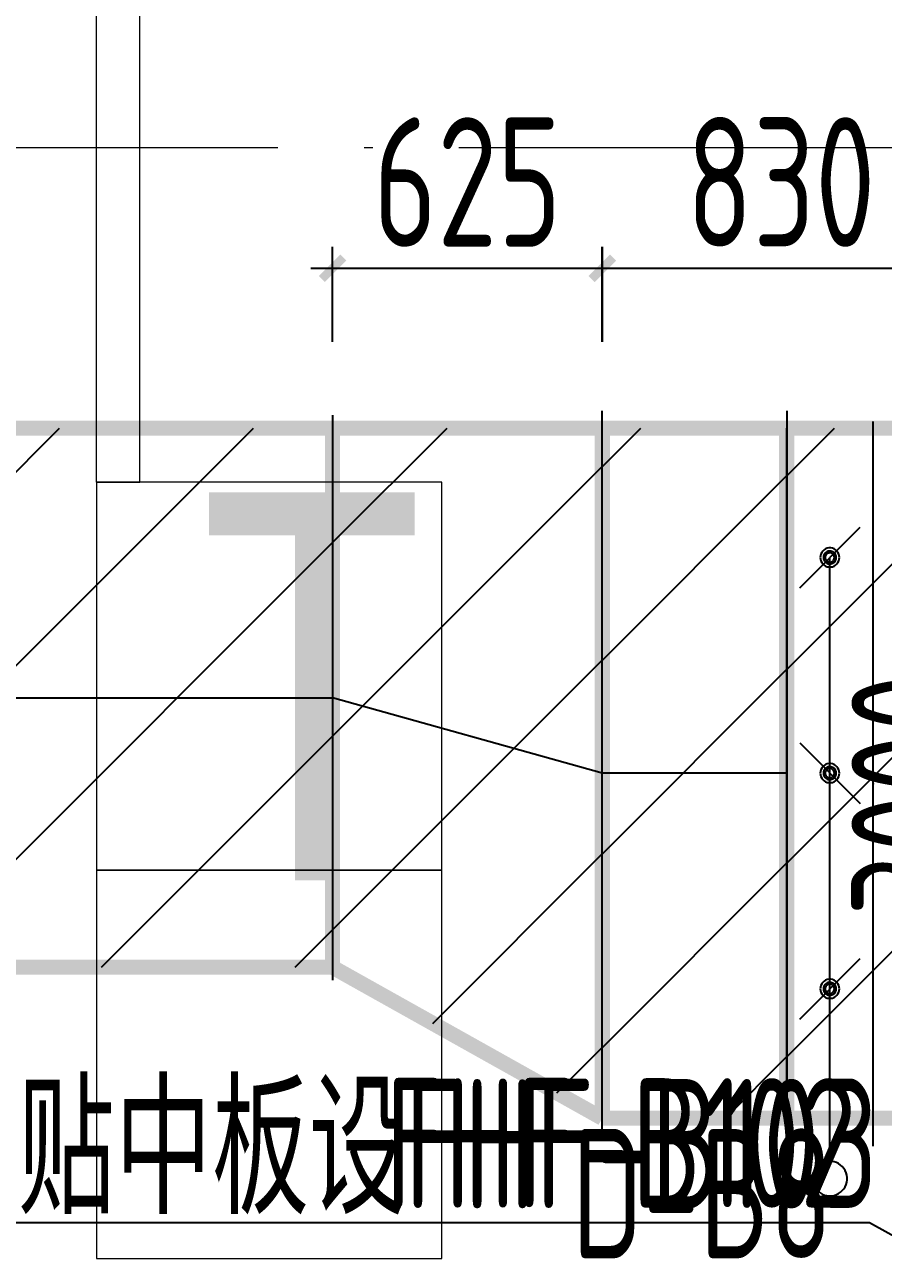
# Model space of a CAD drawing. Extents: x 4 to 13611208, y -605838 to 574722.
# Drawn here: x 13427631 to 13429621, y 192135 to 194995 of the extents above; entities that cross this region are included whole.
import ezdxf

# ---------------------------------------------------------------- set-up
doc = ezdxf.new("R2010")
doc.units = 0
doc.header["$LTSCALE"] = 1000
doc.header["$MEASUREMENT"] = 0
for name, pattern in [('CENTER2', [28.575, 19.05, -3.175, 3.175, -3.175]), ('DASH', [0.35, 0.25, -0.1]), ('DOTE', [2.42, 2, -0.2, 0.02, -0.2])]:
    doc.linetypes.add(name, pattern=pattern)
for name, color, linetype in [('DUCT-D-P中心线', 5, 'CENTER2'), ('DUCT-D-P标注', 7, 'Continuous'), ('DUCT-D-P法兰', 2, 'Continuous'), ('DUCT-D-P管', 6, 'Continuous'), ('DUCT-D-P管端线', 2, 'Continuous'), ('DUCT-D-P阀门', 7, 'Continuous'), ('DUCT-K-P标注', 7, 'Continuous'), ('DUCT-X-P标注', 7, 'Continuous')]:
    doc.layers.add(name, color=color, linetype=linetype)
doc.layers.add('建筑底图', color=8, linetype='Continuous', lineweight=13)
doc.styles.add('67', font='gbenor.shx', dxfattribs={"width": 0.7, "bigfont": 'hztxt.shx'})
doc.styles.add('C', font='HZTXT_E', dxfattribs={"width": 0.7, "bigfont": 'HZTXT'})
doc.styles.add('du', font='gbenor.shx', dxfattribs={"width": 0.8, "bigfont": 'hztxt.shx'})
doc.dimstyles.new('67', dxfattribs={"dimscale": 100, "dimtxt": 3, "dimasz": 0.5, "dimexe": 0.5, "dimexo": 2, "dimgap": 0.5, "dimtad": 2, "dimdec": 0, "dimrnd": 5, "dimzin": 0, "dimdsep": 46, "dimtxsty": 'du', "dimblk": 'ARCHTICK', "dimcen": 0, "dimdle": 0.5, "dimclrd": 256, "dimclre": 256, "dimclrt": 256, "dimazin": 0, "dimtfac": 1, "dimtdec": 0, "dimtix": 1, "dimtmove": 2, "dimatfit": 3, "dimfxl": 100, "dimtolj": 1, "dimtzin": 0, "dimlwd": -1, "dimlwe": -1, "dimarcsym": 0})

# ---------------------------------------------------------------- blocks, each defined once
blk = doc.blocks.new('fextfe')
at = {"layer": 'DUCT-X-P标注', "style": '67', "width": 0.75}
blk.add_attdef('FHF-A201', (1930390.6, -201817.9), '', height=300, dxfattribs=at)
blk = doc.blocks.new('_ArchTick')
at = {"color": 0, "linetype": 'ByBlock', "const_width": 0.4}
blk.add_lwpolyline([(-0.5, -0.5), (0.5, 0.5)], dxfattribs=at)
blk = doc.blocks.new('*D367')
at = {"layer": 'DUCT-K-P标注', "transparency": 16777216}
for p, q in [((13429897.2, 191660), (13429897.2, 194759.5)), ((13430097.4, 194709.5), (13429847.2, 194709.5)), ((13430097.4, 191710), (13429847.2, 191710))]:
    blk.add_line(p, q, dxfattribs=at)
at = {"layer": 'DUCT-K-P标注', "transparency": 16777216, "xscale": 50, "yscale": 50, "zscale": 50}
for p, rotation in [((13429897.2, 194709.5), 90), ((13429897.2, 191710), 270)]:
    blk.add_blockref('_ArchTick', p, dxfattribs=dict(at, rotation=rotation))
at = {"layer": 'DUCT-K-P标注', "transparency": 16777216, "insert": (13429697.2, 193209.7), "char_height": 300, "attachment_point": 5, "rotation": 90, "style": 'du'}
blk.add_mtext('\\A1;3000', dxfattribs=at)
blk = doc.blocks.new('*D988')
at = {"layer": 'DUCT-D-P标注', "transparency": 16777216}
for p, q in [((13428344.3, 194259.5), (13428344.3, 194480)), ((13428969.6, 194259.5), (13428969.6, 194480)), ((13428294.3, 194430), (13429019.6, 194430))]:
    blk.add_line(p, q, dxfattribs=at)
at = {"layer": 'DUCT-D-P标注', "transparency": 16777216, "xscale": 50, "yscale": 50, "zscale": 50, "rotation": 180}
blk.add_blockref('_ArchTick', (13428344.3, 194430), dxfattribs=at)
at = {"layer": 'DUCT-D-P标注', "transparency": 16777216, "xscale": 50, "yscale": 50, "zscale": 50}
blk.add_blockref('_ArchTick', (13428969.6, 194430), dxfattribs=at)
at = {"layer": 'DUCT-D-P标注', "transparency": 16777216, "insert": (13428657, 194630), "char_height": 300, "attachment_point": 5, "style": 'du'}
blk.add_mtext('\\A1;625', dxfattribs=at)
blk = doc.blocks.new('*D989')
at = {"layer": 'DUCT-D-P标注', "transparency": 16777216}
for p, q in [((13428969.7, 194259.5), (13428969.7, 194480)), ((13429797.7, 194259.5), (13429797.7, 194480)), ((13428919.7, 194430), (13429847.7, 194430))]:
    blk.add_line(p, q, dxfattribs=at)
at = {"layer": 'DUCT-D-P标注', "transparency": 16777216, "xscale": 50, "yscale": 50, "zscale": 50, "rotation": 180}
blk.add_blockref('_ArchTick', (13428969.7, 194430), dxfattribs=at)
at = {"layer": 'DUCT-D-P标注', "transparency": 16777216, "xscale": 50, "yscale": 50, "zscale": 50}
blk.add_blockref('_ArchTick', (13429797.7, 194430), dxfattribs=at)
at = {"layer": 'DUCT-D-P标注', "transparency": 16777216, "insert": (13429383.7, 194630), "char_height": 300, "attachment_point": 5, "style": 'du'}
blk.add_mtext('\\A1;830', dxfattribs=at)

msp = doc.modelspace()

# ---------------------------------------------------------------- hatches: boundary and pattern name
at = {"layer": 'DUCT-D-P管'}
h = msp.add_hatch(dxfattribs=at)
h.set_pattern_fill('ANSI31', color=8, scale=200)
h.set_pattern_definition([(45, (-405111.75, 0), (-224.506403, 224.506403), [])])
h.paths.add_polyline_path([(13402495, 196109.5), (13379047.4, 196109.5), (13379047.4, 195709.5), (13402495, 195709.5)])
h.paths.add_polyline_path([(13402495, 196509.5), (13379047.4, 196509.5), (13379047.4, 196109.5), (13402495, 196109.5)])
h.paths.add_polyline_path([(13399016.6, 193709.5), (13379047.4, 193709.5), (13379047.4, 193309.5), (13399016.6, 193309.5)])
h.paths.add_polyline_path([(13399016.6, 193309.5), (13379047.4, 193309.5), (13379047.4, 192909.5), (13399016.6, 192909.5)])
h.paths.add_polyline_path([(13399416.8, 193309.5), (13399016.8, 193309.5), (13399016.8, 192909.5), (13399416.8, 192809.5)])
h.paths.add_polyline_path([(13399416.8, 193809.5), (13399016.8, 193709.5), (13399016.8, 193309.5), (13399416.8, 193309.5)])
h.paths.add_polyline_path([(13422797.2, 193809.5), (13399417, 193809.5), (13399417, 193309.5), (13422797.2, 193309.5)])
h.paths.add_polyline_path([(13422797.2, 193309.5), (13399417, 193309.5), (13399417, 192809.5), (13422797.2, 192809.5)])
h.paths.add_polyline_path([(13402895.2, 196609.5), (13402495.2, 196509.5), (13402495.2, 196109.5), (13402895.2, 196109.5)])
h.paths.add_polyline_path([(13402895.2, 196109.5), (13402495.2, 196109.5), (13402495.2, 195709.5), (13402895.2, 195609.5)])
h.paths.add_polyline_path([(13422347.2, 196109.5), (13402895.4, 196109.5), (13402895.4, 195609.5), (13422347.2, 195609.5)])
h.paths.add_polyline_path([(13422347.2, 196609.5), (13402895.4, 196609.5), (13402895.4, 196109.5), (13422347.2, 196109.5)])
h.paths.add_polyline_path([(13423897.4, 196609.5), (13422347.4, 196609.5), (13422347.4, 196109.5), (13422397.4, 196109.5, -0.414214), (13423397.4, 195109.5), (13423397.4, 195059.5), (13423897.4, 195059.5)])
h.paths.add_polyline_path([(13422397.4, 196109.5), (13422347.4, 196109.5), (13422347.4, 195609.5), (13422397.4, 195609.5, -0.414214), (13422897.4, 195109.5), (13422897.4, 195059.5), (13423397.4, 195059.5), (13423397.4, 195109.5, 0.414214)], flags=17)
h.paths.add_polyline_path([(13423397.4, 195059.3), (13422897.4, 195059.3), (13422897.4, 194309.7), (13423397.4, 194309.7)])
h.paths.add_polyline_path([(13423897.4, 195059.3), (13423397.4, 195059.3), (13423397.4, 194309.7), (13423897.4, 194309.7)])
h.paths.add_polyline_path([(13424147.4, 194059.5), (13424097.4, 194059.5, -0.414214), (13423897.4, 194259.5), (13423897.4, 194309.5), (13423397.4, 194309.5), (13423397.4, 193434.5), (13424147.4, 193434.5)])
h.paths.add_polyline_path([(13423397.4, 194309.5), (13422897.4, 194309.5), (13422897.4, 194259.5, 0.096393), (13422984.9, 193809.5), (13422797.4, 193809.5), (13422797.4, 193309.5), (13423397.4, 193434.5)])
h.paths.add_polyline_path([(13424147.4, 193434.5), (13423397.4, 193434.5), (13422797.4, 193309.5), (13422797.4, 192809.5), (13424097.4, 192809.5), (13424147.4, 192809.5)])
h.paths.add_polyline_path([(13428344.3, 193434.5), (13424147.6, 193434.5), (13424147.6, 192809.5), (13428344.3, 192809.5)])
h.paths.add_polyline_path([(13428344.3, 194059.5), (13424147.6, 194059.5), (13424147.6, 193434.5), (13428344.3, 193434.5)])
h.paths.add_polyline_path([(13428969.5, 193259.5), (13428344.5, 193434.5), (13428344.5, 192809.5), (13428969.5, 192459.5)])
h.paths.add_polyline_path([(13428969.5, 194059.5), (13428344.5, 194059.5), (13428344.5, 193434.5), (13428969.5, 193259.5)])
h.paths.add_polyline_path([(13429396.9, 194059.5), (13428969.7, 194059.5), (13428969.7, 193259.5), (13429396.9, 193259.5)])
h.paths.add_polyline_path([(13429396.9, 193259.5), (13428969.7, 193259.5), (13428969.7, 192459.5), (13429396.9, 192459.5)])
h.paths.add_polyline_path([(13429597.1, 194059.5), (13429397.1, 194059.5), (13429397.1, 192459.5), (13429497.1, 192459.5), (13429497.1, 192737.5), (13429495, 192737.5), (13429491, 192738.2), (13429487.2, 192739.7), (13429483.7, 192741.8), (13429480.7, 192744.6), (13429478.2, 192747.9), (13429476.4, 192751.5), (13429475.3, 192755.4), (13429474.9, 192759.5), (13429475.3, 192763.6), (13429476.4, 192767.5), (13429478.2, 192771.2), (13429480.7, 192774.4), (13429483.7, 192777.2), (13429487.2, 192779.4), (13429491, 192780.8), (13429495, 192781.6), (13429497.1, 192781.6), (13429497.1, 193237.5), (13429495, 193237.5), (13429491, 193238.2), (13429487.2, 193239.7), (13429483.7, 193241.8), (13429480.7, 193244.6), (13429478.2, 193247.9), (13429476.4, 193251.5), (13429475.3, 193255.4), (13429474.9, 193259.5), (13429475.3, 193263.6), (13429476.4, 193267.5), (13429478.2, 193271.2), (13429481.3, 193275.3), (13429481.4, 193275.1), (13429483.7, 193277.2), (13429487.2, 193279.4), (13429491, 193280.8), (13429495, 193281.6), (13429497.1, 193281.6), (13429497.1, 193737.5), (13429495, 193737.5), (13429491, 193738.2), (13429487.2, 193739.7), (13429483.7, 193741.8), (13429480.7, 193744.6), (13429478.2, 193747.9), (13429476.4, 193751.5), (13429475.3, 193755.4), (13429474.9, 193759.5), (13429475.3, 193763.6), (13429476.4, 193767.5), (13429478.2, 193771.2), (13429480.7, 193774.4), (13429483.7, 193777.2), (13429487.2, 193779.4), (13429491, 193780.8), (13429495, 193781.6), (13429499.1, 193781.6), (13429503.1, 193780.8), (13429506.9, 193779.4), (13429510.4, 193777.2), (13429513.4, 193774.4), (13429515.9, 193771.2), (13429517.7, 193767.5), (13429518.8, 193763.6), (13429519.2, 193759.5), (13429518.8, 193755.4), (13429517.7, 193751.5), (13429515.9, 193747.9), (13429513.4, 193744.6), (13429510.4, 193741.8), (13429506.9, 193739.7), (13429503.1, 193738.2), (13429499.1, 193737.5), (13429497.1, 193737.5), (13429497.1, 193281.6), (13429499.1, 193281.6), (13429503.1, 193280.8), (13429506.9, 193279.4), (13429510.4, 193277.2), (13429513.4, 193274.4), (13429515.9, 193271.2), (13429517.7, 193267.5), (13429518.8, 193263.6), (13429519.2, 193259.5), (13429518.8, 193255.4), (13429517.7, 193251.5), (13429515.9, 193247.9), (13429512.8, 193243.8), (13429512.7, 193243.9), (13429510.4, 193241.8), (13429506.9, 193239.7), (13429503.1, 193238.2), (13429499.1, 193237.5), (13429497.1, 193237.5), (13429497.1, 192781.6), (13429499.1, 192781.6), (13429503.1, 192780.8), (13429506.9, 192779.4), (13429510.4, 192777.2), (13429513.4, 192774.4), (13429515.9, 192771.2), (13429517.7, 192767.5), (13429518.8, 192763.6), (13429519.2, 192759.5), (13429518.8, 192755.4), (13429517.7, 192751.5), (13429515.9, 192747.9), (13429513.4, 192744.6), (13429510.4, 192741.8), (13429506.9, 192739.7), (13429503.1, 192738.2), (13429499.1, 192737.5), (13429497.1, 192737.5), (13429497.1, 192459.5), (13429597.1, 192459.5)])
h.paths.add_polyline_path([(13429797.5, 194059.5), (13429597.5, 194059.5), (13429597.5, 192459.5), (13429797.5, 192459.5)])
h.paths.add_polyline_path([(13429687.5, 193279.3), (13429691.4, 193280.8), (13429695.4, 193281.6), (13429699.5, 193281.6), (13429703.5, 193280.8), (13429707.4, 193279.3), (13429707.4, 193279.3), (13429710.8, 193277.2), (13429713.8, 193274.4), (13429716.3, 193271.2), (13429718.1, 193267.5), (13429719.2, 193263.6), (13429719.6, 193259.5), (13429719.2, 193255.4), (13429718.1, 193251.5), (13429716.3, 193247.9), (13429713.8, 193244.6), (13429710.8, 193241.8), (13429707.4, 193239.7), (13429707.4, 193239.7), (13429703.5, 193238.2), (13429699.5, 193237.5), (13429695.4, 193237.5), (13429691.4, 193238.2), (13429687.6, 193239.7), (13429687.6, 193239.7), (13429684.1, 193241.8), (13429681.1, 193244.6), (13429678.6, 193247.9), (13429676.8, 193251.5), (13429675.7, 193255.4), (13429675.3, 193259.5), (13429675.7, 193263.6), (13429676.8, 193267.5), (13429678.6, 193271.2), (13429681.1, 193274.4), (13429684.1, 193277.2), (13429687.5, 193279.3)], flags=16)
h.paths.add_polyline_path([(13429696.8, 193274.5), (13429699.6, 193274.4), (13429702.4, 193273.7), (13429705, 193272.5), (13429707.3, 193270.9), (13429709.3, 193268.8), (13429710.8, 193266.4), (13429711.9, 193263.7), (13429712.4, 193260.9), (13429712.4, 193258.1), (13429711.9, 193255.3), (13429710.8, 193252.6), (13429709.3, 193250.2), (13429707.3, 193248.2), (13429705, 193246.5), (13429702.4, 193245.3), (13429699.6, 193244.7), (13429696.8, 193244.5), (13429693.9, 193244.9), (13429691.2, 193245.9), (13429688.8, 193247.3), (13429686.6, 193249.2), (13429684.8, 193251.4), (13429683.5, 193253.9), (13429682.7, 193256.7), (13429682.5, 193259.5), (13429682.7, 193262.4), (13429683.5, 193265.1), (13429684.8, 193267.6), (13429686.6, 193269.9), (13429688.8, 193271.7), (13429691.2, 193273.2), (13429693.9, 193274.1)], flags=0)
h.paths.add_polyline_path([(13429697, 193270.2), (13429699, 193270.1), (13429701, 193269.7), (13429702.8, 193268.8), (13429704.5, 193267.6), (13429705.9, 193266.2), (13429707, 193264.4), (13429707.8, 193262.5), (13429708.1, 193260.5), (13429708.1, 193258.5), (13429707.8, 193256.5), (13429707, 193254.6), (13429705.9, 193252.9), (13429704.5, 193251.4), (13429702.8, 193250.2), (13429701, 193249.4), (13429699, 193248.9), (13429697, 193248.8), (13429694.9, 193249.1), (13429693, 193249.8), (13429691.2, 193250.8), (13429689.7, 193252.1), (13429688.4, 193253.7), (13429687.5, 193255.5), (13429686.9, 193257.5), (13429686.7, 193259.5), (13429686.9, 193261.5), (13429687.5, 193263.5), (13429688.4, 193265.3), (13429689.7, 193266.9), (13429691.2, 193268.3), (13429693, 193269.3), (13429694.9, 193269.9)], flags=0)
h.paths.add_polyline_path([(13432913.3, 194059.5), (13429797.7, 194059.5), (13429797.7, 193259.5), (13432913.3, 193259.5)])
h.paths.add_polyline_path([(13432913.3, 193259.5), (13429797.7, 193259.5), (13429797.7, 192459.5), (13432913.3, 192459.5)])
h.paths.add_polyline_path([(13434723.5, 194059.5), (13432913.5, 194059.5), (13432913.5, 193259.5), (13432963.5, 193259.5, -0.174426), (13433575.2, 193039.5, -0.157584), (13433703.5, 192911.2, -0.174426), (13433923.5, 192299.5), (13433923.5, 192249.5), (13434723.5, 192249.5)])
h.paths.add_polyline_path([(13432963.5, 193259.5), (13432913.5, 193259.5), (13432913.5, 192459.5), (13432963.5, 192459.5, -0.414214), (13433123.5, 192299.5), (13433123.5, 192249.5), (13433923.5, 192249.5), (13433923.5, 192299.5, 0.414214)], flags=17)
h.paths.add_polyline_path([(13433923.5, 192249.3), (13433123.5, 192249.3), (13433123.5, 190989.9), (13433923.5, 190989.9)])
h.paths.add_polyline_path([(13434723.5, 192249.3), (13433923.5, 192249.3), (13433923.5, 190989.9), (13434723.5, 190989.9)])
h.paths.add_polyline_path([(13433923.5, 190989.7), (13433123.5, 190989.7), (13433123.5, 190939.7), (13433123.5, 188439.7), (13433923.5, 188439.7), (13433923.5, 189339.7)])
h.paths.add_polyline_path([(13434723.5, 190939.7), (13434723.5, 190989.7), (13433923.5, 190989.7), (13433923.5, 189339.7), (13435573.5, 189339.7), (13435573.5, 190139.7), (13435523.5, 190139.7, -0.414214)])
h.paths.add_polyline_path([(13435573.5, 189339.7), (13433923.5, 189339.7), (13433923.5, 188439.7), (13434723.5, 188439.7), (13434723.5, 188676.9, 0.085164), (13435523.5, 188539.7), (13435573.5, 188539.7)])
h.paths.add_polyline_path([(13434723.5, 188439.5), (13433923.5, 188439.5), (13433923.5, 188210.1), (13434723.5, 188210.1)])
h.paths.add_polyline_path([(13434723.5, 188159.9), (13434723.5, 188209.9), (13433923.5, 188209.9), (13433923.5, 188159.9, 0.414214), (13435523.5, 186559.9), (13435573.5, 186559.9), (13435573.5, 187359.9), (13435523.5, 187359.9, -0.414214)], flags=17)
h.paths.add_polyline_path([(13433923.5, 188159.9), (13433923.5, 188209.9), (13433123.5, 188209.9), (13433123.5, 185759.9), (13435573.5, 185759.9), (13435573.5, 186559.9), (13435523.5, 186559.9, -0.164991), (13434550.1, 186890.1, -0.113486), (13434253.7, 187186.4, -0.164991)])
h.paths.add_polyline_path([(13433923.5, 188439.5), (13433123.5, 188439.5), (13433123.5, 188210.1), (13433923.5, 188210.1)])
h.paths.add_polyline_path([(13436822.6, 187359.9), (13435573.7, 187359.9), (13435573.7, 186559.9), (13436822.6, 186559.9)])
h.paths.add_polyline_path([(13436822.6, 186559.9), (13435573.7, 186559.9), (13435573.7, 185759.9), (13436822.6, 185759.9)])
h.paths.add_polyline_path([(13437022.8, 187359.9), (13436822.8, 187359.9), (13436822.8, 185759.9), (13437022.8, 185759.9)])
h.paths.add_polyline_path([(13436926.9, 186537.8), (13436918.7, 186537.8), (13436911, 186540.8), (13436904.9, 186546.4), (13436901.2, 186553.7), (13436900.5, 186562), (13436902.7, 186569.9), (13436907.7, 186576.5), (13436912.9, 186579.7), (13436912.9, 186579.7), (13436918.7, 186581.9), (13436926.9, 186581.9), (13436934.6, 186579), (13436940.7, 186573.4), (13436944.4, 186566), (13436945.2, 186557.8), (13436942.9, 186549.9), (13436937.9, 186543.3), (13436932.7, 186540.1), (13436932.7, 186540.1)], flags=16)
h.paths.add_polyline_path([(13436929.5, 186573.3), (13436929.6, 186573.4), (13436929.1, 186573.5)], flags=0)
h.paths.add_polyline_path([(13436920.7, 186574.7), (13436917.9, 186574.1), (13436915.3, 186572.9), (13436913, 186571.2), (13436911, 186569.2), (13436909.5, 186566.8), (13436908.4, 186564.1), (13436907.9, 186561.3), (13436907.9, 186558.5), (13436908.4, 186555.7), (13436909.5, 186553), (13436911, 186550.6), (13436913, 186548.5), (13436915.3, 186546.9), (13436917.9, 186545.7), (13436920.7, 186545), (13436923.5, 186544.9), (13436926.4, 186545.3), (13436929.1, 186546.2), (13436931.5, 186547.7), (13436933.7, 186549.5), (13436935.4, 186551.8), (13436936.7, 186554.3), (13436937.6, 186557), (13436937.8, 186559.9), (13436937.6, 186562.7), (13436936.7, 186565.5), (13436934.8, 186569.3), (13436933.7, 186570.2), (13436936.3, 186566.9), (13436938, 186561.3), (13436937.4, 186555.6), (13436934.8, 186550.5), (13436930.4, 186546.7), (13436925, 186544.8), (13436919.2, 186545.1), (13436914, 186547.5), (13436910, 186551.7), (13436907.9, 186557), (13436907.9, 186562.8), (13436910, 186568.1), (13436914, 186572.3), (13436919.2, 186574.7)], flags=0)
h.paths.add_polyline_path([(13436930.9, 186567.6), (13436933.8, 186562), (13436933.2, 186555.7), (13436929.3, 186550.8), (13436923.3, 186548.8), (13436917.3, 186550.2), (13436912.9, 186554.8), (13436911.7, 186560.9), (13436914.1, 186566.8), (13436919.2, 186570.4), (13436925.4, 186570.7)], flags=0)
h.paths.add_polyline_path([(13436921.2, 186570.9), (13436915.5, 186568.3), (13436912.1, 186563), (13436912.1, 186556.7), (13436915.5, 186551.5), (13436921.2, 186548.9), (13436927.4, 186549.8), (13436932.2, 186553.9), (13436934, 186559.9), (13436932.2, 186565.9), (13436927.4, 186570)], flags=0)
h.paths.add_polyline_path([(13437922.4, 187359.9), (13437023, 187359.9), (13437023, 186559.9), (13437922.4, 186559.9)])
h.paths.add_polyline_path([(13437922.4, 186559.9), (13437023, 186559.9), (13437023, 185759.9), (13437922.4, 185759.9)])
h.paths.add_polyline_path([(13437922.6, 187359.9), (13437922.6, 186559.9), (13439122.6, 186559.9)])
h.paths.add_polyline_path([(13439122.6, 186559.9), (13437922.6, 186559.9), (13437922.6, 185759.9)])
h.paths.add_polyline_path([(13439122.6, 187259.9), (13437922.6, 187359.9), (13439122.6, 186559.9)], flags=17)
h.paths.add_polyline_path([(13439122.6, 186559.9), (13437922.6, 185759.9), (13439122.6, 185859.9)])
h.paths.add_polyline_path([(13439322.8, 187259.9), (13439122.8, 187259.9), (13439122.8, 185859.9), (13439322.8, 185859.9)])
h.paths.add_polyline_path([(13439228.6, 186815.2), (13439263.2, 186745.2), (13439233.8, 186566.7), (13439268.4, 186496.7), (13439238.4, 186314.5), (13439203.7, 186384.5), (13439233.8, 186566.7), (13439199.2, 186636.7)], flags=16)
h.paths.add_polyline_path([(13440723.2, 187259.9), (13440523.2, 187259.9), (13440523.2, 185859.9), (13440723.2, 185859.9)])
h.paths.add_polyline_path([(13440629, 186815.2), (13440663.6, 186745.2), (13440634.2, 186566.7), (13440668.8, 186496.7), (13440638.8, 186314.5), (13440604.1, 186384.5), (13440634.2, 186566.7), (13440599.6, 186636.7)], flags=16)
h.paths.add_polyline_path([(13441923.4, 187359.9), (13440723.4, 187259.9), (13440723.4, 186559.9)])
h.paths.add_polyline_path([(13441923.4, 187359.9), (13440723.4, 186559.9), (13441923.4, 186559.9)])
h.paths.add_polyline_path([(13441923.4, 186559.9), (13440723.4, 186559.9), (13441923.4, 185759.9)])
h.paths.add_polyline_path([(13440723.4, 186559.9), (13440723.4, 185859.9), (13441923.4, 185759.9)], flags=17)
h.paths.add_polyline_path([(13443521.8, 186559.9), (13441923.6, 186559.9), (13441923.6, 185759.9), (13443521.8, 185759.9)])
h.paths.add_polyline_path([(13443521.8, 187359.9), (13441923.6, 187359.9), (13441923.6, 186559.9), (13443521.8, 186559.9)])
h.paths.add_polyline_path([(13443622, 187037.8), (13443619.9, 187037.8), (13443615.9, 187038.6), (13443612.1, 187040), (13443605.9, 187043.9), (13443606.2, 187044.1), (13443603.1, 187048.2), (13443601.3, 187051.9), (13443600.2, 187055.8), (13443599.8, 187059.9), (13443600.2, 187064), (13443601.3, 187067.9), (13443603.1, 187071.5), (13443605.6, 187074.8), (13443608.6, 187077.6), (13443612.1, 187079.7), (13443615.9, 187081.2), (13443622, 187082.3), (13443622, 187359.9), (13443522, 187359.9), (13443522, 185759.9), (13443722, 185759.9), (13443722, 187359.9), (13443622, 187359.9), (13443622, 187081.9), (13443624, 187081.9), (13443628, 187081.2), (13443631.8, 187079.7), (13443638, 187075.9), (13443637.7, 187075.6), (13443640.8, 187071.5), (13443642.6, 187067.9), (13443643.7, 187064), (13443644.1, 187059.9), (13443643.7, 187055.8), (13443642.6, 187051.9), (13443640.8, 187048.2), (13443638.3, 187045), (13443635.3, 187042.2), (13443631.8, 187040), (13443628, 187038.6), (13443622, 187037.4), (13443622, 186581.9), (13443624, 186581.9), (13443628, 186581.2), (13443631.8, 186579.7), (13443635.3, 186577.6), (13443638.3, 186574.8), (13443640.8, 186571.5), (13443642.6, 186567.9), (13443643.7, 186564), (13443644.1, 186559.9), (13443643.7, 186555.8), (13443642.6, 186551.9), (13443640.8, 186548.2), (13443637.7, 186544.1), (13443637.6, 186544.3), (13443635.3, 186542.2), (13443631.8, 186540), (13443628, 186538.6), (13443622, 186537.4), (13443622, 186081.9), (13443624, 186081.9), (13443628, 186081.2), (13443631.8, 186079.7), (13443638, 186075.9), (13443637.7, 186075.6), (13443640.8, 186071.5), (13443642.6, 186067.9), (13443643.7, 186064), (13443644.1, 186059.9), (13443643.7, 186055.8), (13443642.6, 186051.9), (13443640.8, 186048.2), (13443638.3, 186045), (13443635.3, 186042.2), (13443631.8, 186040), (13443628, 186038.6), (13443624, 186037.8), (13443619.9, 186037.8), (13443615.9, 186038.6), (13443612.1, 186040), (13443605.9, 186043.9), (13443606.2, 186044.1), (13443603.1, 186048.2), (13443601.3, 186051.9), (13443600.2, 186055.8), (13443599.8, 186059.9), (13443600.2, 186064), (13443601.3, 186067.9), (13443603.1, 186071.5), (13443605.6, 186074.8), (13443608.6, 186077.6), (13443612.1, 186079.7), (13443615.9, 186081.2), (13443622, 186082.3), (13443622, 186537.8), (13443619.9, 186537.8), (13443615.9, 186538.6), (13443612.1, 186540), (13443608.6, 186542.2), (13443605.6, 186545), (13443603.1, 186548.2), (13443601.3, 186551.9), (13443600.2, 186555.8), (13443599.8, 186559.9), (13443600.2, 186564), (13443601.3, 186567.9), (13443603.1, 186571.5), (13443606.2, 186575.6), (13443606.3, 186575.5), (13443608.6, 186577.6), (13443612.1, 186579.7), (13443615.9, 186581.2), (13443622, 186582.3)])
h.paths.add_polyline_path([(13443922.2, 187359.9), (13443722.2, 187359.9), (13443722.2, 185759.9), (13443922.2, 185759.9)])
h.paths.add_polyline_path([(13443832.1, 186579.7), (13443835.5, 186577.6), (13443838.5, 186574.8), (13443841, 186571.5), (13443842.8, 186567.9), (13443843.9, 186564), (13443844.3, 186559.9), (13443843.9, 186555.8), (13443842.8, 186551.9), (13443841, 186548.2), (13443838.5, 186545), (13443835.5, 186542.2), (13443832.1, 186540.1), (13443832.1, 186540.1), (13443828.2, 186538.6), (13443824.2, 186537.8), (13443820.1, 186537.8), (13443816.1, 186538.6), (13443812.3, 186540.1), (13443812.3, 186540.1), (13443808.8, 186542.2), (13443805.8, 186545), (13443803.3, 186548.2), (13443801.5, 186551.9), (13443800.4, 186555.8), (13443800, 186559.9), (13443800.4, 186564), (13443801.5, 186567.9), (13443803.3, 186571.5), (13443805.8, 186574.8), (13443808.8, 186577.6), (13443812.2, 186579.7), (13443812.2, 186579.7), (13443816.1, 186581.2), (13443820.1, 186581.9), (13443824.2, 186581.9), (13443828.2, 186581.2), (13443832.1, 186579.7)], flags=16)
h.paths.add_polyline_path([(13443829.8, 186573.1), (13443834.1, 186569.3), (13443836.8, 186564.2), (13443837.3, 186558.4), (13443835.7, 186552.9), (13443832.1, 186548.4), (13443827.1, 186545.5), (13443821.4, 186544.7), (13443815.8, 186546), (13443811.2, 186549.4), (13443808, 186554.2), (13443807, 186559.9), (13443808, 186565.5), (13443811.2, 186570.4), (13443815.8, 186573.7), (13443821.4, 186575.1), (13443827.1, 186574.3), (13443832.1, 186571.4), (13443835.7, 186566.9), (13443837.3, 186561.3), (13443836.8, 186555.6), (13443834.1, 186550.5), (13443829.8, 186546.7), (13443824.3, 186544.8), (13443818.6, 186545.1), (13443813.3, 186547.5), (13443809.4, 186551.7), (13443807.2, 186557), (13443807.2, 186562.8), (13443809.4, 186568.1), (13443813.3, 186572.3), (13443818.6, 186574.7), (13443824.3, 186574.9)], flags=0)
h.paths.add_polyline_path([(13443827.6, 186569.3), (13443830.7, 186566.6), (13443832.6, 186562.9), (13443833, 186558.8), (13443831.8, 186554.9), (13443829.3, 186551.7), (13443825.7, 186549.6), (13443821.6, 186549), (13443817.6, 186550), (13443814.3, 186552.4), (13443812.1, 186555.8), (13443811.3, 186559.9), (13443812.1, 186563.9), (13443814.3, 186567.4), (13443817.6, 186569.8), (13443821.6, 186570.8), (13443825.7, 186570.2), (13443829.3, 186568.1), (13443831.8, 186564.9), (13443833, 186560.9), (13443832.6, 186556.8), (13443830.7, 186553.2), (13443827.6, 186550.5), (13443823.7, 186549.1), (13443819.6, 186549.3), (13443815.9, 186551), (13443813, 186554), (13443811.5, 186557.8), (13443811.5, 186561.9), (13443813, 186565.8), (13443815.9, 186568.7), (13443819.6, 186570.5), (13443823.7, 186570.7)], flags=0)
h.paths.add_polyline_path([(13444172.4, 187359.9), (13443922.4, 187359.9), (13443922.4, 186559.9), (13444172.4, 186559.9)])
h.paths.add_polyline_path([(13444172.4, 186559.9), (13443922.4, 186559.9), (13443922.4, 185759.9), (13444172.4, 185759.9)])

# ---------------------------------------------------------------- linework, layer by layer
at = {"layer": 'DUCT-D-P中心线'}
for p, q in [((13424147.6, 193434.5), (13428344.3, 193434.5)), ((13428969.5, 193259.5), (13428344.5, 193434.5)), ((13429396.9, 193259.5), (13428969.7, 193259.5))]:
    msp.add_line(p, q, dxfattribs=at)
at = {"layer": 'DUCT-D-P法兰'}
for p, q in [((13428969.6, 192419.5), (13428969.6, 194099.5)), ((13429397, 194099.5), (13429397, 192419.5)), ((13428344.4, 194089.5), (13428344.4, 192779.5)), ((13429397.1, 194074.5), (13429397.1, 192394.5)), ((13429597.3, 192394.5), (13429597.3, 194074.5))]:
    msp.add_line(p, q, dxfattribs=at)
at = {"layer": 'DUCT-D-P法兰', "color": 18, "true_color": 0x000000}
for p in [(13428344.3, 193434.5, 4600), (13428344.5, 193434.5, 4600), (13428969.5, 193259.5, 4300), (13428969.7, 193259.5, 4300), (13429396.9, 193259.5, 4300), (13429397, 193234.5, 4300), (13429397.1, 193259.5, 4300), (13429397.2, 193234.5, 4300), (13429597.2, 193234.5, 4300), (13429597.4, 193234.5, 4300)]:
    msp.add_point(p, dxfattribs=at)
at = {"layer": 'DUCT-D-P管', "const_width": 35}
for points in [[(13428344.3, 194059.5), (13424147.6, 194059.5)], [(13428344.3, 192809.5), (13428344.3, 194059.5)], [(13428969.5, 194059.5), (13428344.5, 194059.5)], [(13429396.9, 194059.5), (13428969.7, 194059.5)], [(13428969.7, 194059.5), (13428969.7, 192459.5)], [(13429396.9, 192459.5), (13429396.9, 194059.5)], [(13429397.1, 194059.5), (13429597.1, 194059.5)], [(13429597.5, 194059.5), (13429797.5, 194059.5)], [(13424147.6, 192809.5), (13428344.3, 192809.5)], [(13428969.5, 192459.5), (13428344.5, 192809.5)], [(13428969.7, 192459.5), (13429396.9, 192459.5)], [(13429597.1, 192459.5), (13429397.1, 192459.5)], [(13429797.5, 192459.5), (13429597.5, 192459.5)]]:
    msp.add_lwpolyline(points, dxfattribs=at)
at = {"layer": 'DUCT-D-P管', "color": 18, "true_color": 0x000000}
for p in [(13428344.5, 193434.5, 4600), (13428969.5, 193259.5, 4300)]:
    msp.add_point(p, dxfattribs=at)
at = {"layer": 'DUCT-D-P管端线'}
for p, q in [((13428344.5, 194059.5), (13428344.5, 192809.5)), ((13428969.5, 192459.5), (13428969.5, 194059.5)), ((13429397.1, 192459.5), (13429397.1, 194059.5)), ((13429597.1, 192459.5), (13429597.1, 194059.5)), ((13429597.5, 192459.5), (13429597.5, 194059.5))]:
    msp.add_line(p, q, dxfattribs=at)
at = {"layer": 'DUCT-D-P阀门'}
for p, q in [((13429427.1, 193689.5), (13429567.1, 193829.5)), ((13429483.7, 193777.2), (13429480.7, 193774.4)), ((13429487.2, 193779.4), (13429483.7, 193777.2)), ((13429491, 193780.8), (13429487.2, 193779.4)), ((13429495, 193781.6), (13429491, 193780.8)), ((13429499.1, 193781.6), (13429495, 193781.6)), ((13429503.1, 193780.8), (13429499.1, 193781.6)), ((13429506.9, 193779.4), (13429503.1, 193780.8)), ((13429510.4, 193777.2), (13429506.9, 193779.4)), ((13429513.4, 193774.4), (13429510.4, 193777.2)), ((13429475.3, 193763.6), (13429474.9, 193759.5)), ((13429474.9, 193759.5), (13429475.3, 193755.4)), ((13429476.4, 193767.5), (13429475.3, 193763.6)), ((13429475.3, 193755.4), (13429476.4, 193751.5)), ((13429478.2, 193771.2), (13429476.4, 193767.5)), ((13429476.4, 193751.5), (13429478.2, 193747.9)), ((13429480.7, 193774.4), (13429478.2, 193771.2)), ((13429478.2, 193747.9), (13429480.7, 193744.6)), ((13429482.3, 193762.4), (13429482.1, 193759.5)), ((13429482.1, 193759.5), (13429482.3, 193756.7)), ((13429483.1, 193765.1), (13429482.3, 193762.4)), ((13429482.3, 193756.7), (13429483.1, 193753.9)), ((13429484.4, 193767.6), (13429483.1, 193765.1)), ((13429483.1, 193753.9), (13429484.4, 193751.4)), ((13429486.2, 193769.9), (13429484.4, 193767.6)), ((13429484.4, 193751.4), (13429486.2, 193749.2)), ((13429488.4, 193771.7), (13429486.2, 193769.9)), ((13429486.2, 193749.2), (13429488.4, 193747.3)), ((13429486.5, 193761.5), (13429486.3, 193759.5)), ((13429486.3, 193759.5), (13429486.5, 193757.5)), ((13429487.1, 193763.5), (13429486.5, 193761.5)), ((13429486.5, 193757.5), (13429487.1, 193755.5)), ((13429488, 193765.3), (13429487.1, 193763.5)), ((13429487.1, 193755.5), (13429488, 193753.7)), ((13429489.3, 193766.9), (13429488, 193765.3)), ((13429488, 193753.7), (13429489.3, 193752.1)), ((13429490.8, 193773.2), (13429488.4, 193771.7)), ((13429490.8, 193768.3), (13429489.3, 193766.9)), ((13429489.3, 193752.1), (13429490.8, 193750.8)), ((13429493.5, 193774.1), (13429490.8, 193773.2)), ((13429492.6, 193769.3), (13429490.8, 193768.3)), ((13429490.8, 193750.8), (13429492.6, 193749.8)), ((13429494.5, 193769.9), (13429492.6, 193769.3)), ((13429492.6, 193749.8), (13429494.5, 193749.1)), ((13429496.4, 193774.5), (13429493.5, 193774.1)), ((13429496.6, 193770.2), (13429494.5, 193769.9)), ((13429494.5, 193749.1), (13429496.6, 193748.8)), ((13429499.2, 193774.4), (13429496.4, 193774.5)), ((13429498.6, 193770.1), (13429496.6, 193770.2)), ((13429496.6, 193748.8), (13429498.6, 193748.9)), ((13429497.1, 192759.5), (13429497.1, 193759.5)), ((13429500.6, 193769.7), (13429498.6, 193770.1)), ((13429498.6, 193748.9), (13429500.6, 193749.4)), ((13429502, 193773.7), (13429499.2, 193774.4)), ((13429502.4, 193768.8), (13429500.6, 193769.7)), ((13429500.6, 193749.4), (13429502.4, 193750.2)), ((13429504.6, 193772.5), (13429502, 193773.7)), ((13429504.1, 193767.6), (13429502.4, 193768.8)), ((13429502.4, 193750.2), (13429504.1, 193751.4)), ((13429505.5, 193766.2), (13429504.1, 193767.6)), ((13429504.1, 193751.4), (13429505.5, 193752.9)), ((13429506.9, 193770.9), (13429504.6, 193772.5)), ((13429504.6, 193746.5), (13429506.9, 193748.2)), ((13429506.6, 193764.4), (13429505.5, 193766.2)), ((13429505.5, 193752.9), (13429506.6, 193754.6)), ((13429507.4, 193762.5), (13429506.6, 193764.4)), ((13429506.6, 193754.6), (13429507.4, 193756.5)), ((13429508.9, 193768.8), (13429506.9, 193770.9)), ((13429506.9, 193748.2), (13429508.9, 193750.2)), ((13429507.7, 193760.5), (13429507.4, 193762.5)), ((13429507.4, 193756.5), (13429507.7, 193758.5)), ((13429507.7, 193758.5), (13429507.7, 193760.5)), ((13429510.4, 193766.4), (13429508.9, 193768.8)), ((13429508.9, 193750.2), (13429510.4, 193752.6)), ((13429511.5, 193763.7), (13429510.4, 193766.4)), ((13429510.4, 193752.6), (13429511.5, 193755.3)), ((13429512, 193760.9), (13429511.5, 193763.7)), ((13429511.5, 193755.3), (13429512, 193758.1)), ((13429512, 193758.1), (13429512, 193760.9)), ((13429515.9, 193771.2), (13429513.4, 193774.4)), ((13429513.4, 193744.6), (13429515.9, 193747.9)), ((13429517.7, 193767.5), (13429515.9, 193771.2)), ((13429515.9, 193747.9), (13429517.7, 193751.5)), ((13429518.8, 193763.6), (13429517.7, 193767.5)), ((13429517.7, 193751.5), (13429518.8, 193755.4)), ((13429519.2, 193759.5), (13429518.8, 193763.6)), ((13429518.8, 193755.4), (13429519.2, 193759.5)), ((13429480.7, 193744.6), (13429483.7, 193741.8)), ((13429483.7, 193741.8), (13429487.2, 193739.7)), ((13429487.2, 193739.7), (13429491, 193738.2)), ((13429488.4, 193747.3), (13429490.8, 193745.9)), ((13429490.8, 193745.9), (13429493.5, 193744.9)), ((13429491, 193738.2), (13429495, 193737.5)), ((13429493.5, 193744.9), (13429496.4, 193744.5)), ((13429495, 193737.5), (13429499.1, 193737.5)), ((13429496.4, 193744.5), (13429499.2, 193744.7)), ((13429499.1, 193737.5), (13429503.1, 193738.2)), ((13429499.2, 193744.7), (13429502, 193745.3)), ((13429502, 193745.3), (13429504.6, 193746.5)), ((13429503.1, 193738.2), (13429506.9, 193739.7)), ((13429506.9, 193739.7), (13429510.4, 193741.8)), ((13429510.4, 193741.8), (13429513.4, 193744.6)), ((13429427.1, 193329.5), (13429567.1, 193189.5)), ((13429475.3, 193263.6), (13429474.9, 193259.5)), ((13429476.4, 193267.5), (13429475.3, 193263.6)), ((13429478.2, 193271.2), (13429476.4, 193267.5)), ((13429480.7, 193274.4), (13429478.2, 193271.2)), ((13429483.7, 193277.2), (13429480.7, 193274.4)), ((13429482.3, 193262.4), (13429482.1, 193259.5)), ((13429483.1, 193265.1), (13429482.3, 193262.4)), ((13429484.4, 193267.6), (13429483.1, 193265.1)), ((13429487.2, 193279.4), (13429483.7, 193277.2)), ((13429486.2, 193269.9), (13429484.4, 193267.6)), ((13429488.4, 193271.7), (13429486.2, 193269.9)), ((13429486.5, 193261.5), (13429486.3, 193259.5)), ((13429487.1, 193263.5), (13429486.5, 193261.5)), ((13429488, 193265.3), (13429487.1, 193263.5)), ((13429491, 193280.8), (13429487.2, 193279.4)), ((13429489.3, 193266.9), (13429488, 193265.3)), ((13429490.8, 193273.2), (13429488.4, 193271.7)), ((13429490.8, 193268.3), (13429489.3, 193266.9)), ((13429493.5, 193274.1), (13429490.8, 193273.2)), ((13429492.6, 193269.3), (13429490.8, 193268.3)), ((13429495, 193281.6), (13429491, 193280.8)), ((13429494.5, 193269.9), (13429492.6, 193269.3)), ((13429496.4, 193274.5), (13429493.5, 193274.1)), ((13429496.6, 193270.2), (13429494.5, 193269.9)), ((13429499.1, 193281.6), (13429495, 193281.6)), ((13429499.2, 193274.4), (13429496.4, 193274.5)), ((13429498.6, 193270.1), (13429496.6, 193270.2)), ((13429500.6, 193269.7), (13429498.6, 193270.1)), ((13429503.1, 193280.8), (13429499.1, 193281.6)), ((13429502, 193273.7), (13429499.2, 193274.4)), ((13429502.4, 193268.8), (13429500.6, 193269.7)), ((13429504.6, 193272.5), (13429502, 193273.7)), ((13429504.1, 193267.6), (13429502.4, 193268.8)), ((13429506.9, 193279.4), (13429503.1, 193280.8)), ((13429505.5, 193266.2), (13429504.1, 193267.6)), ((13429506.9, 193270.9), (13429504.6, 193272.5)), ((13429506.6, 193264.4), (13429505.5, 193266.2)), ((13429507.4, 193262.5), (13429506.6, 193264.4)), ((13429510.4, 193277.2), (13429506.9, 193279.4)), ((13429508.9, 193268.8), (13429506.9, 193270.9)), ((13429507.7, 193260.5), (13429507.4, 193262.5)), ((13429510.4, 193266.4), (13429508.9, 193268.8)), ((13429513.4, 193274.4), (13429510.4, 193277.2)), ((13429511.5, 193263.7), (13429510.4, 193266.4)), ((13429512, 193260.9), (13429511.5, 193263.7)), ((13429515.9, 193271.2), (13429513.4, 193274.4)), ((13429517.7, 193267.5), (13429515.9, 193271.2)), ((13429518.8, 193263.6), (13429517.7, 193267.5)), ((13429519.2, 193259.5), (13429518.8, 193263.6)), ((13429474.9, 193259.5), (13429475.3, 193255.4)), ((13429475.3, 193255.4), (13429476.4, 193251.5)), ((13429476.4, 193251.5), (13429478.2, 193247.9)), ((13429478.2, 193247.9), (13429480.7, 193244.6)), ((13429480.7, 193244.6), (13429483.7, 193241.8)), ((13429482.1, 193259.5), (13429482.3, 193256.7)), ((13429482.3, 193256.7), (13429483.1, 193253.9)), ((13429483.1, 193253.9), (13429484.4, 193251.4)), ((13429483.7, 193241.8), (13429487.2, 193239.7)), ((13429484.4, 193251.4), (13429486.2, 193249.2)), ((13429486.2, 193249.2), (13429488.4, 193247.3)), ((13429486.3, 193259.5), (13429486.5, 193257.5)), ((13429486.5, 193257.5), (13429487.1, 193255.5)), ((13429487.1, 193255.5), (13429488, 193253.7)), ((13429487.2, 193239.7), (13429491, 193238.2)), ((13429488, 193253.7), (13429489.3, 193252.1)), ((13429488.4, 193247.3), (13429490.8, 193245.9)), ((13429489.3, 193252.1), (13429490.8, 193250.8)), ((13429490.8, 193250.8), (13429492.6, 193249.8)), ((13429490.8, 193245.9), (13429493.5, 193244.9)), ((13429491, 193238.2), (13429495, 193237.5)), ((13429492.6, 193249.8), (13429494.5, 193249.1)), ((13429493.5, 193244.9), (13429496.4, 193244.5)), ((13429494.5, 193249.1), (13429496.6, 193248.8)), ((13429495, 193237.5), (13429499.1, 193237.5)), ((13429496.4, 193244.5), (13429499.2, 193244.7)), ((13429496.6, 193248.8), (13429498.6, 193248.9)), ((13429497.1, 192459.5), (13429497.1, 193259.5)), ((13429498.6, 193248.9), (13429500.6, 193249.4)), ((13429499.1, 193237.5), (13429503.1, 193238.2)), ((13429499.2, 193244.7), (13429502, 193245.3)), ((13429500.6, 193249.4), (13429502.4, 193250.2)), ((13429502, 193245.3), (13429504.6, 193246.5)), ((13429502.4, 193250.2), (13429504.1, 193251.4)), ((13429503.1, 193238.2), (13429506.9, 193239.7)), ((13429504.1, 193251.4), (13429505.5, 193252.9)), ((13429504.6, 193246.5), (13429506.9, 193248.2)), ((13429505.5, 193252.9), (13429506.6, 193254.6)), ((13429506.6, 193254.6), (13429507.4, 193256.5)), ((13429506.9, 193248.2), (13429508.9, 193250.2)), ((13429506.9, 193239.7), (13429510.4, 193241.8)), ((13429507.4, 193256.5), (13429507.7, 193258.5)), ((13429507.7, 193258.5), (13429507.7, 193260.5)), ((13429508.9, 193250.2), (13429510.4, 193252.6)), ((13429510.4, 193252.6), (13429511.5, 193255.3)), ((13429510.4, 193241.8), (13429513.4, 193244.6)), ((13429511.5, 193255.3), (13429512, 193258.1)), ((13429512, 193258.1), (13429512, 193260.9)), ((13429513.4, 193244.6), (13429515.9, 193247.9)), ((13429515.9, 193247.9), (13429517.7, 193251.5)), ((13429517.7, 193251.5), (13429518.8, 193255.4)), ((13429518.8, 193255.4), (13429519.2, 193259.5)), ((13429427.1, 192689.5), (13429567.1, 192829.5)), ((13429483.7, 192777.2), (13429480.7, 192774.4)), ((13429487.2, 192779.4), (13429483.7, 192777.2)), ((13429491, 192780.8), (13429487.2, 192779.4)), ((13429495, 192781.6), (13429491, 192780.8)), ((13429499.1, 192781.6), (13429495, 192781.6)), ((13429503.1, 192780.8), (13429499.1, 192781.6)), ((13429506.9, 192779.4), (13429503.1, 192780.8)), ((13429510.4, 192777.2), (13429506.9, 192779.4)), ((13429513.4, 192774.4), (13429510.4, 192777.2)), ((13429475.3, 192763.6), (13429474.9, 192759.5)), ((13429474.9, 192759.5), (13429475.3, 192755.4)), ((13429476.4, 192767.5), (13429475.3, 192763.6)), ((13429475.3, 192755.4), (13429476.4, 192751.5)), ((13429478.2, 192771.2), (13429476.4, 192767.5)), ((13429476.4, 192751.5), (13429478.2, 192747.9)), ((13429480.7, 192774.4), (13429478.2, 192771.2)), ((13429478.2, 192747.9), (13429480.7, 192744.6)), ((13429482.3, 192762.4), (13429482.1, 192759.5)), ((13429482.1, 192759.5), (13429482.3, 192756.7)), ((13429483.1, 192765.1), (13429482.3, 192762.4)), ((13429482.3, 192756.7), (13429483.1, 192753.9)), ((13429484.4, 192767.6), (13429483.1, 192765.1)), ((13429483.1, 192753.9), (13429484.4, 192751.4)), ((13429486.2, 192769.9), (13429484.4, 192767.6)), ((13429484.4, 192751.4), (13429486.2, 192749.2)), ((13429488.4, 192771.7), (13429486.2, 192769.9)), ((13429486.2, 192749.2), (13429488.4, 192747.3)), ((13429486.5, 192761.5), (13429486.3, 192759.5)), ((13429486.3, 192759.5), (13429486.5, 192757.5)), ((13429487.1, 192763.5), (13429486.5, 192761.5)), ((13429486.5, 192757.5), (13429487.1, 192755.5)), ((13429488, 192765.3), (13429487.1, 192763.5)), ((13429487.1, 192755.5), (13429488, 192753.7)), ((13429489.3, 192766.9), (13429488, 192765.3)), ((13429488, 192753.7), (13429489.3, 192752.1)), ((13429490.8, 192773.2), (13429488.4, 192771.7)), ((13429488.4, 192747.3), (13429490.8, 192745.9)), ((13429490.8, 192768.3), (13429489.3, 192766.9)), ((13429489.3, 192752.1), (13429490.8, 192750.8)), ((13429493.5, 192774.1), (13429490.8, 192773.2)), ((13429492.6, 192769.3), (13429490.8, 192768.3)), ((13429490.8, 192750.8), (13429492.6, 192749.8)), ((13429494.5, 192769.9), (13429492.6, 192769.3)), ((13429492.6, 192749.8), (13429494.5, 192749.1)), ((13429496.4, 192774.5), (13429493.5, 192774.1)), ((13429496.6, 192770.2), (13429494.5, 192769.9)), ((13429494.5, 192749.1), (13429496.6, 192748.8)), ((13429499.2, 192774.4), (13429496.4, 192774.5)), ((13429498.6, 192770.1), (13429496.6, 192770.2)), ((13429496.6, 192748.8), (13429498.6, 192748.9)), ((13429500.6, 192769.7), (13429498.6, 192770.1)), ((13429498.6, 192748.9), (13429500.6, 192749.4)), ((13429502, 192773.7), (13429499.2, 192774.4)), ((13429502.4, 192768.8), (13429500.6, 192769.7)), ((13429500.6, 192749.4), (13429502.4, 192750.2)), ((13429504.6, 192772.5), (13429502, 192773.7)), ((13429504.1, 192767.6), (13429502.4, 192768.8)), ((13429502.4, 192750.2), (13429504.1, 192751.4)), ((13429505.5, 192766.2), (13429504.1, 192767.6)), ((13429504.1, 192751.4), (13429505.5, 192752.9)), ((13429506.9, 192770.9), (13429504.6, 192772.5)), ((13429504.6, 192746.5), (13429506.9, 192748.2)), ((13429506.6, 192764.4), (13429505.5, 192766.2)), ((13429505.5, 192752.9), (13429506.6, 192754.6)), ((13429507.4, 192762.5), (13429506.6, 192764.4)), ((13429506.6, 192754.6), (13429507.4, 192756.5)), ((13429508.9, 192768.8), (13429506.9, 192770.9)), ((13429506.9, 192748.2), (13429508.9, 192750.2)), ((13429507.7, 192760.5), (13429507.4, 192762.5)), ((13429507.4, 192756.5), (13429507.7, 192758.5)), ((13429507.7, 192758.5), (13429507.7, 192760.5)), ((13429510.4, 192766.4), (13429508.9, 192768.8)), ((13429508.9, 192750.2), (13429510.4, 192752.6)), ((13429511.5, 192763.7), (13429510.4, 192766.4)), ((13429510.4, 192752.6), (13429511.5, 192755.3)), ((13429512, 192760.9), (13429511.5, 192763.7)), ((13429511.5, 192755.3), (13429512, 192758.1)), ((13429512, 192758.1), (13429512, 192760.9)), ((13429515.9, 192771.2), (13429513.4, 192774.4)), ((13429513.4, 192744.6), (13429515.9, 192747.9)), ((13429517.7, 192767.5), (13429515.9, 192771.2)), ((13429515.9, 192747.9), (13429517.7, 192751.5)), ((13429518.8, 192763.6), (13429517.7, 192767.5)), ((13429517.7, 192751.5), (13429518.8, 192755.4)), ((13429519.2, 192759.5), (13429518.8, 192763.6)), ((13429518.8, 192755.4), (13429519.2, 192759.5)), ((13429480.7, 192744.6), (13429483.7, 192741.8)), ((13429483.7, 192741.8), (13429487.2, 192739.7)), ((13429487.2, 192739.7), (13429491, 192738.2)), ((13429490.8, 192745.9), (13429493.5, 192744.9)), ((13429491, 192738.2), (13429495, 192737.5)), ((13429493.5, 192744.9), (13429496.4, 192744.5)), ((13429495, 192737.5), (13429499.1, 192737.5)), ((13429496.4, 192744.5), (13429499.2, 192744.7)), ((13429499.1, 192737.5), (13429503.1, 192738.2)), ((13429499.2, 192744.7), (13429502, 192745.3)), ((13429502, 192745.3), (13429504.6, 192746.5)), ((13429503.1, 192738.2), (13429506.9, 192739.7)), ((13429506.9, 192739.7), (13429510.4, 192741.8)), ((13429510.4, 192741.8), (13429513.4, 192744.6)), ((13429497.1, 192359.5), (13429497.1, 192459.5)), ((13429470.3, 192349.2), (13429466.4, 192345.2)), ((13429474.7, 192352.7), (13429470.3, 192349.2)), ((13429479.5, 192355.5), (13429474.7, 192352.7)), ((13429484.7, 192357.6), (13429479.5, 192355.5)), ((13429490.1, 192358.9), (13429484.7, 192357.6)), ((13429495.7, 192359.5), (13429490.1, 192358.9)), ((13429501.2, 192359.3), (13429495.7, 192359.5)), ((13429506.7, 192358.3), (13429501.2, 192359.3)), ((13429512.1, 192356.6), (13429506.7, 192358.3)), ((13429517.1, 192354.2), (13429512.1, 192356.6)), ((13429521.7, 192351), (13429517.1, 192354.2)), ((13429525.8, 192347.3), (13429521.7, 192351)), ((13429529.4, 192343), (13429525.8, 192347.3)), ((13429457.5, 192325.1), (13429457.1, 192319.5)), ((13429457.1, 192319.5), (13429457.5, 192313.9)), ((13429458.6, 192330.5), (13429457.5, 192325.1)), ((13429460.5, 192335.8), (13429458.6, 192330.5)), ((13429463.1, 192340.7), (13429460.5, 192335.8)), ((13429466.4, 192345.2), (13429463.1, 192340.7)), ((13429532.4, 192338.3), (13429529.4, 192343)), ((13429534.7, 192333.2), (13429532.4, 192338.3)), ((13429536.2, 192327.8), (13429534.7, 192333.2)), ((13429537, 192322.3), (13429536.2, 192327.8)), ((13429537, 192316.7), (13429537, 192322.3)), ((13429457.5, 192313.9), (13429458.6, 192308.5)), ((13429458.6, 192308.5), (13429460.5, 192303.2)), ((13429460.5, 192303.2), (13429463.1, 192298.3)), ((13429463.1, 192298.3), (13429466.4, 192293.8)), ((13429466.4, 192293.8), (13429470.3, 192289.8)), ((13429470.3, 192289.8), (13429474.7, 192286.4)), ((13429521.7, 192288), (13429525.8, 192291.7)), ((13429525.8, 192291.7), (13429529.4, 192296)), ((13429529.4, 192296), (13429532.4, 192300.7)), ((13429532.4, 192300.7), (13429534.7, 192305.8)), ((13429534.7, 192305.8), (13429536.2, 192311.2)), ((13429536.2, 192311.2), (13429537, 192316.7)), ((13429474.7, 192286.4), (13429479.5, 192283.6)), ((13429479.5, 192283.6), (13429484.7, 192281.5)), ((13429484.7, 192281.5), (13429490.1, 192280.1)), ((13429490.1, 192280.1), (13429495.7, 192279.5)), ((13429495.7, 192279.5), (13429501.2, 192279.7)), ((13429501.2, 192279.7), (13429506.7, 192280.7)), ((13429506.7, 192280.7), (13429512.1, 192282.4)), ((13429512.1, 192282.4), (13429517.1, 192284.9)), ((13429517.1, 192284.9), (13429521.7, 192288))]:
    msp.add_line(p, q, dxfattribs=at)
at = {"layer": 'DUCT-K-P标注'}
msp.add_lwpolyline([(13427172, 192217.7), (13429588.6, 192217.7), (13430497.4, 191715)], dxfattribs=at)
at = {"layer": '建筑底图', "color": 8}
for p, q in [((13427797.4, 193934.5), (13427797.4, 198009.5)), ((13427897.4, 193934.5), (13427897.4, 197909.5)), ((13427797.4, 193934.5), (13427897.4, 193934.5))]:
    msp.add_line(p, q, dxfattribs=at)
at = {"layer": '建筑底图', "color": 8, "linetype": 'DOTE'}
msp.add_line((13474197.4, 194709.5), (13119297.4, 194709.5), dxfattribs=at)
at = {"layer": '建筑底图', "color": 8, "ltscale": 3}
for points in [[(13427797.4, 193934.5), (13427797.4, 193034.5), (13428597.4, 193034.5), (13428597.4, 193934.5)], [(13427797.4, 193034.5), (13427797.4, 192134.5), (13428597.4, 192134.5), (13428597.4, 193034.5)]]:
    msp.add_lwpolyline(points, close=True, dxfattribs=at)

# ---------------------------------------------------------------- block references
at = {"layer": 'DUCT-K-P标注'}
msp.add_blockref('fextfe', (11498120.8, 394068.5), dxfattribs=at).add_auto_attribs({'FHF-A201': 'FHF-B103'})
msp.add_blockref('fextfe', (11498120.8, 394068.5), dxfattribs=at).add_auto_attribs({'FHF-A201': 'FHF-B103'})

# ---------------------------------------------------------------- texts
at = {"layer": 'DUCT-D-P标注', "style": '67', "width": 0.75}
msp.add_text('D-B8', height=300, dxfattribs=at).set_placement((13428898.9, 192134.9, 0))
at = {"layer": 'DUCT-K-P标注', "style": '67', "width": 0.75}
for s, p in [('立管贴中板设', (13427164.7, 192237.3)), ('FHF-B102', (13428466.1, 192252.4, 9900))]:
    msp.add_text(s, height=300, dxfattribs=at).set_placement(p)
at = {"layer": '建筑底图', "color": 8, "linetype": 'DASH', "style": 'C', "width": 0.7}
msp.add_text('T', height=900, dxfattribs=at).set_placement((13428039.2, 193010.8))
at = {"layer": '建筑底图', "color": 8, "ltscale": 3, "style": 'C', "width": 0.6}
msp.add_text('V', height=3, dxfattribs=at).set_placement((13427733.8, 192324.8))

# ---------------------------------------------------------------- dimensions: what is measured, and where the dimension line sits
at = {"layer": 'DUCT-D-P标注'}
for base, p1, p2, picture, middle in [((13428969.6, 194430), (13428344.3, 194059.5, 4600), (13428969.6, 194059.5, 4300), '*D988', (13428657, 194630)), ((13429797.7, 194430), (13428969.7, 194059.5, 4300), (13429797.7, 194059.5, 4300), '*D989', (13429383.7, 194630))]:
    dim = msp.add_linear_dim(base=base, p1=p1, p2=p2, dimstyle='67', dxfattribs=at)
    dim.commit()
    dim.dimension.update_dxf_attribs({"geometry": picture, "text_midpoint": middle})
at = {"layer": 'DUCT-K-P标注'}
dim = msp.add_linear_dim(base=(13429897.23, 194709.5147), p1=(13430297.3662, 191709.9695), p2=(13430297.3662, 194709.5147), angle=90, dimstyle='67', dxfattribs=at)
dim.commit()
dim.dimension.update_dxf_attribs({"geometry": '*D367', "text_midpoint": (13429697.23, 193209.7421)})

doc.saveas('drawing.dxf')
